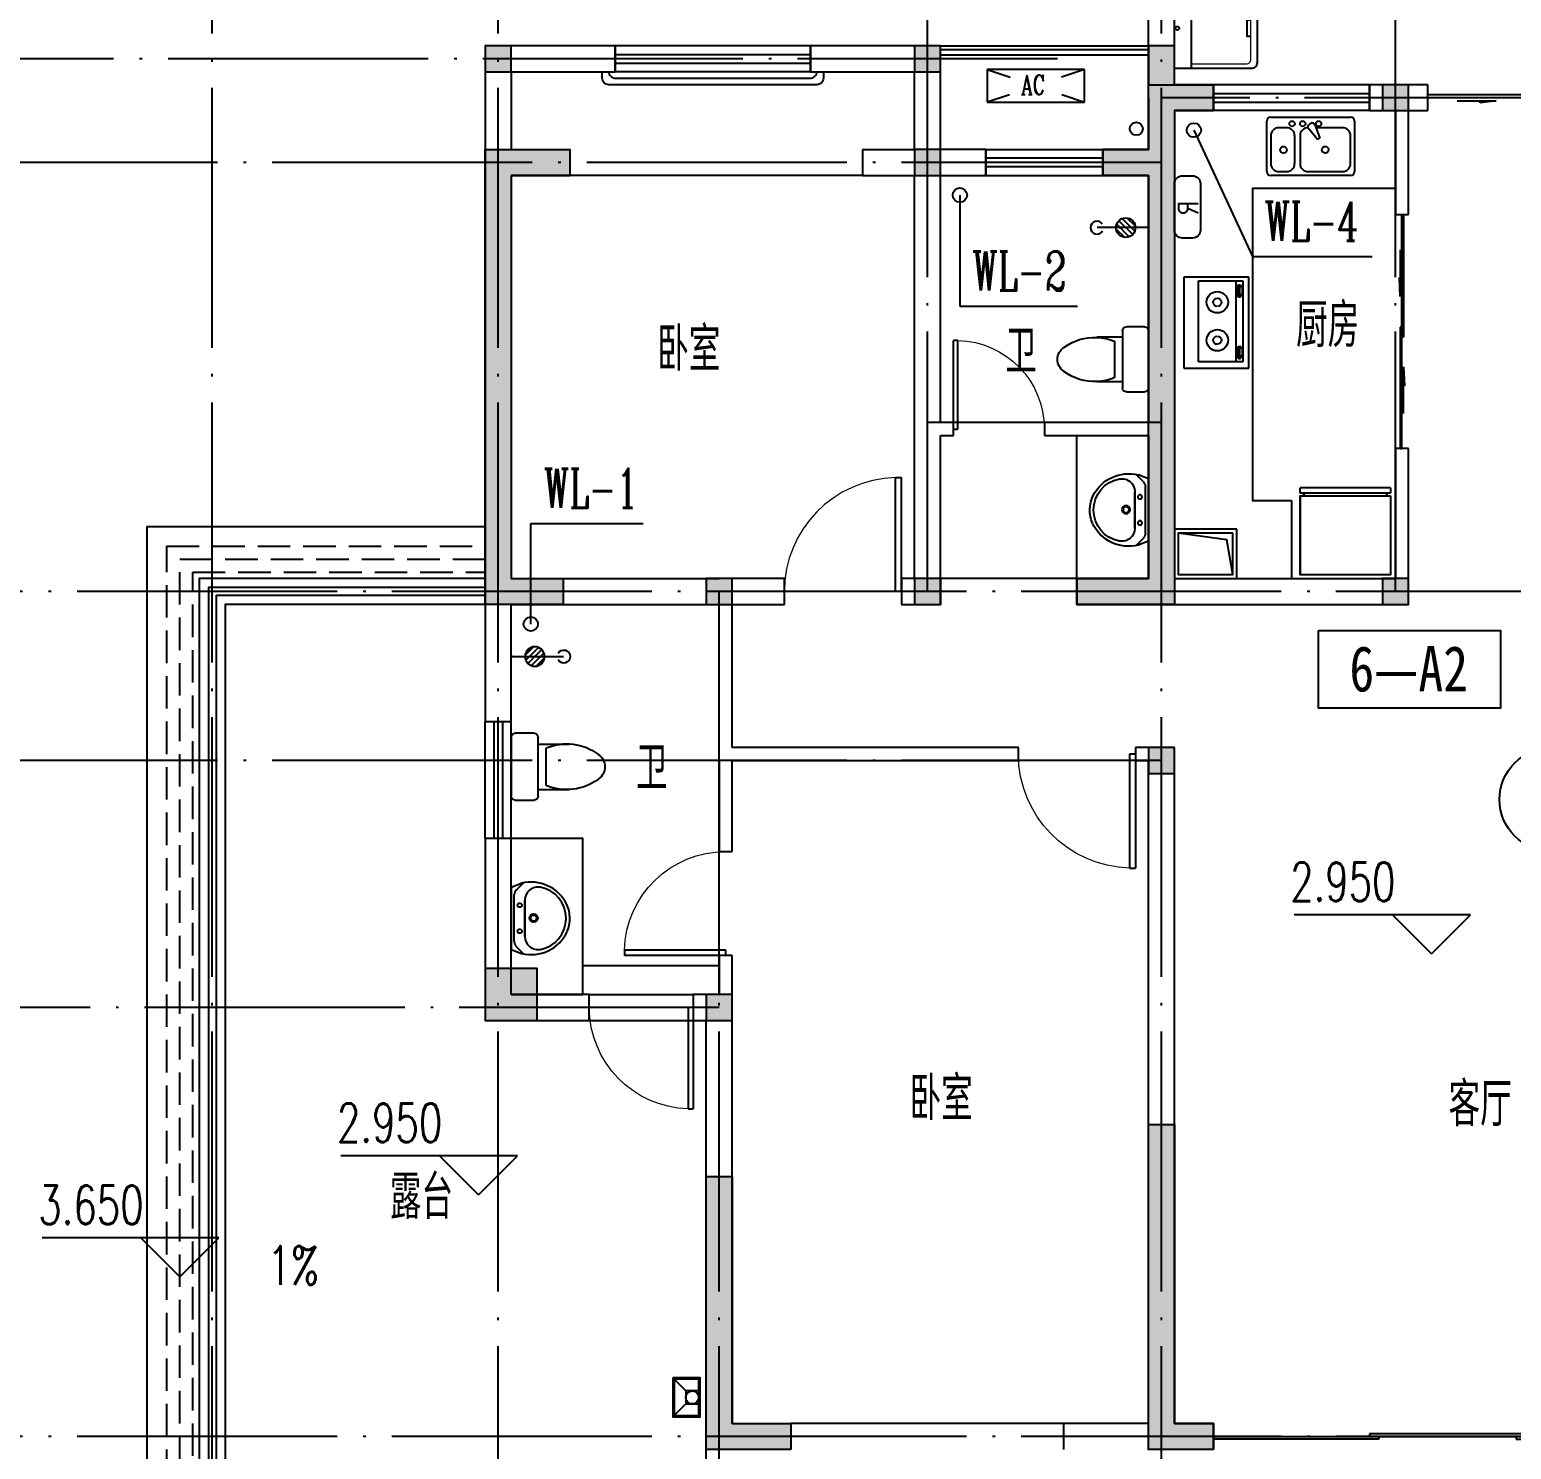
# Model space of a CAD drawing. Extents: x -287580 to -53108, y -522338 to -82629.
# Drawn here: x -257713 to -246317, y -373612 to -362688 of the extents above; entities that cross this region are included whole.
import ezdxf
from ezdxf.enums import TextEntityAlignment as Align

# ---------------------------------------------------------------- set-up
doc = ezdxf.new("R2010")
doc.units = 0
doc.header["$LTSCALE"] = 1000
doc.header["$MEASUREMENT"] = 0
doc.linetypes.add('DASH', pattern=[0.35, 0.25, -0.1])
doc.linetypes.add('DOTE', pattern=[2.42, 2, -0.2, 0.02, -0.2])
for name, color, linetype in [('AXIS', 3, 'Continuous'), ('AXIS_TEXT', 7, 'Continuous'), ('DIM_ELEV', 3, 'Continuous'), ('DIM_SYMB', 99, 'Continuous'), ('DIM_污水', 3, 'Continuous'), ('DOTE', 99, 'Continuous'), ('kan', 146, 'Continuous'), ('KTIAO', 124, 'Continuous'), ('PUB_TEXT', 7, 'Continuous'), ('VPIPE-污水', 2, 'Continuous'), ('WALL', 9, 'Continuous'), ('WINDOW', 99, 'Continuous'), ('填充', 8, 'Continuous'), ('家具', 187, 'Continuous'), ('屋面', 139, 'Continuous'), ('文字2', 7, 'Continuous'), ('栏杆', 169, 'Continuous'), ('表格', 157, 'Continuous')]:
    doc.layers.add(name, color=color, linetype=linetype)
doc.layers.add('RENDERING', color=125, linetype='Continuous', lineweight=13)
doc.layers.add('洁、厨具', color=8, linetype='Continuous', lineweight=9)
doc.styles.add('-宋体', font='', dxfattribs={"width": 0.8})
doc.styles.add('_ROMANC', font='romanc__.ttf', dxfattribs={"width": 0.700005})
doc.styles.add('_SIMPLEX', font='SIMPLEX.shx', dxfattribs={"width": 0.75})
doc.styles.add('_TCH_AXIS', font='COMPLEX', dxfattribs={"bigfont": 'GBCBIG'})
doc.styles.add('_TCH_DIM', font='SIMPLEX', dxfattribs={"bigfont": 'GBCBIG'})
doc.styles.add('_TCH_WINDOW', font='SIMPLEX', dxfattribs={"height": 3.5, "bigfont": 'GBCBIG'})
doc.styles.add('_TWT_SERIAL', font='COMPLEX', dxfattribs={"width": 0.8, "height": 3, "bigfont": 'HZTXT'})
doc.styles.add('COMPLEX', font='COMPLEX')
doc.styles.add('DIM_FONT', font='simplex_.ttf', dxfattribs={"width": 0.7, "bigfont": 'GBCBIG'})
doc.styles.get("Standard").update_dxf_attribs({"font": 'gbenor.shx', "bigfont": 'gbcbig.shx'})
doc.styles.get('-宋体').set_extended_font_data('SimSun')

# ---------------------------------------------------------------- blocks, each defined once
blk = doc.blocks.new('ASDGFSDFGGDF')
at = {"layer": '家具'}
for p, q in [((695, -609), (695, 0)), ((695, -609), (695, 0)), ((0, -670), (0, -629)), ((0, -629), (28, -629)), ((0, -670), (695, -670)), ((28, -629), (28, -609)), ((695, -609), (666, -609)), ((666, -609), (666, -629)), ((666, -629), (695, -629)), ((695, -629), (695, -670))]:
    blk.add_line(p, q, dxfattribs=at)
for points in [[(0, -609), (0, 0), (695, 0), (695, -609)], [(666, -609), (28, -609), (28, -629), (666, -629)]]:
    blk.add_lwpolyline(points, close=True, dxfattribs=at)
blk = doc.blocks.new('sdfdsfgf')
at = {"layer": '家具'}
for points in [[(1414289, 21341), (1413809, 21341), (1413809, 20961), (1414289, 20961), (1414289, 21341)], [(1414259, 20991), (1414211, 21259), (1413839, 21311)]]:
    blk.add_lwpolyline(points, dxfattribs=at)
blk.add_lwpolyline([(1414259, 21311), (1413839, 21311), (1413839, 20991), (1414259, 20991)], close=True, dxfattribs=at)
blk = doc.blocks.new('A$C685A49D5')
at = {"layer": '家具'}
for p, q in [((0, 31), (0, 419)), ((31, 450), (644, 450)), ((153, 368), (92, 368)), ((390, 277), (320, 363)), ((340, 402), (325, 393)), ((369, 391), (408, 287)), ((583, 368), (377, 368)), ((675, 419), (675, 31)), ((31, 307), (31, 92)), ((215, 92), (215, 307)), ((256, 307), (256, 92)), ((408, 287), (390, 277)), ((644, 92), (644, 307)), ((644, 0), (31, 0)), ((92, 31), (153, 31)), ((317, 31), (583, 31))]:
    blk.add_line(p, q, dxfattribs=at)
for centre, radius in [((194, 399), 20.5), ((276, 399), 20.5), ((399, 399), 20.5), ((128, 199), 25.6), ((450, 199), 25.6)]:
    blk.add_circle(centre, radius, dxfattribs=at)
for centre, radius, start, end in [((31, 419), 30.7, 90, 180), ((92, 307), 61.4, 90, 180), ((153, 307), 61.4, 0, 90), ((317, 307), 61.4, 90, 180), ((335, 376), 20.5, 120, 219.4623), ((350, 384), 20.5, 20.5377, 120), ((583, 307), 61.4, 0, 90), ((644, 419), 30.7, 0, 90), ((31, 31), 30.7, 180, 270), ((92, 92), 61.4, 180, 270), ((153, 92), 61.4, 270, 0), ((317, 92), 61.4, 180, 270), ((583, 92), 61.4, 270, 0), ((644, 31), 30.7, 270, 0)]:
    blk.add_arc(centre, radius, start, end, dxfattribs=at)
at = {"layer": '家具', "style": 'DIM_FONT', "width": 0.8, "flags": 9}
for tag in ['YSIZE', 'XSIZE']:
    blk.add_attdef(tag, (338, 450), '', height=0.5, rotation=270, dxfattribs=at)
blk = doc.blocks.new('$plan$00001601')
at = {"layer": '家具'}
for p, q in [((-350, 16), (350, 16)), ((-350, -484), (-350, 16)), ((350, 16), (350, -484)), ((-323, -98), (-323, -440)), ((299, -98), (-323, -98)), ((299, -440), (299, -98)), ((-323, -384), (299, -384)), ((-323, -440), (299, -440)), ((-291, -407), (-291, -418)), ((-216, -416), (-280, -416)), ((-280, -416), (-280, -433)), ((-280, -433), (-216, -433)), ((-216, -433), (-216, -416)), ((-199, -408), (-199, -418)), ((182, -407), (182, -418)), ((193, -416), (193, -433)), ((257, -416), (193, -416)), ((193, -433), (257, -433)), ((257, -433), (257, -416)), ((274, -408), (274, -418)), ((350, -484), (-350, -484))]:
    blk.add_line(p, q, dxfattribs=at)
for points in [[(-199, -408, 0.259034), (-201, -404, 0.076276), (-213, -399, 0.036515), (-226, -397, 0.026615), (-245, -396, 0.026615), (-264, -397, 0.036515), (-277, -399, 0.076276), (-289, -404, 0.259034), (-291, -408, 0.078462), (-291, -409, 0.056762)], [(-199, -418, 0.259034), (-201, -415, 0.076276), (-213, -410, 0.036515), (-226, -407, 0.026615), (-245, -406, 0.026615), (-264, -407, 0.036515), (-277, -410, 0.076276), (-289, -415, 0.259034), (-291, -418, 0.259034), (-289, -422, 0.056762), (-280, -426, 0.036515)], [(-216, -427, 0.008736), (-213, -427, 0.076276), (-201, -422, 0.259034), (-199, -418, 0.259034)], [(274, -408, 0.259034), (272, -404, 0.076276), (260, -399, 0.036515), (247, -397, 0.026615), (228, -396, 0.026615), (209, -397, 0.036515), (196, -399, 0.076276), (184, -404, 0.259034), (182, -408, 0.078462), (182, -409, 0.056762)], [(274, -418, 0.259034), (272, -415, 0.076276), (260, -410, 0.036515), (247, -407, 0.026615), (228, -406, 0.026615), (209, -407, 0.036515), (196, -410, 0.076276), (184, -415, 0.259034), (182, -418, 0.259034), (184, -422, 0.056762), (193, -426, 0.036515)], [(257, -427, 0.008736), (260, -427, 0.076276), (272, -422, 0.259034), (274, -418, 0.259034)]]:
    blk.add_lwpolyline(points, format="xyb", dxfattribs=at)
for centre, radius, start, end in [((-158, -243), 82.5, 0.964, 0), ((-158, -243), 31.6, 0.6532, 0), ((134, -243), 82.5, 180, 179.036), ((134, -243), 31.6, 180, 179.3468)]:
    blk.add_arc(centre, radius, start, end, dxfattribs=at)
blk = doc.blocks.new('A$C3451006C')
blk.add_lwpolyline([(-50, 330), (-50, -30, 0.414214), (10, -90), (90, -90, 0.414214), (150, -30), (150, 330, 0.414214), (90, 390), (10, 390, 0.414214)], format="xyb", close=True)
at = {"style": '_SIMPLEX', "width": 0.8}
blk.add_text('R', height=150, rotation=270, dxfattribs=at).set_placement((-32, 144), align=Align.CENTER)
blk = doc.blocks.new('$plan$00001623')
at = {"layer": '家具', "linetype": 'Continuous'}
blk.add_line((-341, -145), (342, -145), dxfattribs=at)
at = {"layer": '家具'}
blk.add_lwpolyline([(295, -706), (-295, -706, -0.414214), (-345, -656), (-345, 0), (345, 0), (345, -656, -0.414214)], format="xyb", close=True, dxfattribs=at)
for points in [[(323, -72), (152, -72), (152, -120), (323, -120)], [(163, -86), (177, -86), (177, -99), (163, -99)], [(189, -86), (202, -86), (202, -99), (189, -99)], [(213, -86), (227, -86), (227, -99), (213, -99)], [(239, -86), (253, -86), (253, -99), (239, -99)], [(281, -110), (309, -110), (309, -80), (281, -80)]]:
    blk.add_lwpolyline(points, close=True, dxfattribs=at)
at = {"layer": '家具', "lineweight": 13}
blk.add_lwpolyline([(307, -145), (307, -611, -0.414214), (267, -651), (-267, -651, -0.414214), (-307, -611), (-307, -145)], format="xyb", dxfattribs=at)
at = {"layer": '家具'}
blk.add_lwpolyline([(-71, -651), (-71, -623), (0, -623), (71, -623), (71, -651)], dxfattribs=at)
blk.add_circle((0, -25), 16, dxfattribs=at)
blk = doc.blocks.new('90304092557924')
at = {"layer": 'KTIAO', "color": 99}
for p, q in [((-375, 125), (-198, 66)), ((-375, 125), (-375, -125)), ((375, 125), (-375, 125)), ((375, 125), (198, 66)), ((375, -125), (375, 125)), ((-203, -68), (-375, -125)), ((200, -67), (375, -125)), ((-375, -125), (375, -125))]:
    blk.add_line(p, q, dxfattribs=at)
at = {"layer": 'KTIAO', "color": 99, "style": '_ROMANC', "width": 0.7}
blk.add_text('AC', height=148.6, dxfattribs=at).set_placement((-113, -66))
at = {"layer": 'KTIAO', "color": 99, "style": 'DIM_FONT', "oblique": 0, "width": 0.6, "flags": 9}
for tag in ['XSIZE', 'YSIZE']:
    blk.add_attdef(tag, (-375, -125), '', height=0.5, dxfattribs=at)
blk = doc.blocks.new('M_E6')
for p, q in [((-240, 0), (-270, -79)), ((240, 0), (-240, 0)), ((-237, 0), (239, 0)), ((240, 0), (270, -79)), ((-213, -36), (-271, -91)), ((-179, -23), (181, -23)), ((141, -105), (-141, -105)), ((-141, -105), (141, -105)), ((217, -37), (274, -95))]:
    blk.add_line(p, q)
for centre, radius in [((-99, -65), 16.3), ((101, -65), 16.3), ((2, -172), 31.6), ((2, -172), 23)]:
    blk.add_circle(centre, radius)
for centre, radius, start, end in [((28, -152), 307, 166.1751, 244.7296), ((-141, -205), 100, 90, 190.5602), ((-179, -73), 50, 90, 133.181), ((-28, -152), 307, 297.0639, 13.8249), ((141, -205), 100, 349.4398, 90), ((181, -73), 50, 44.5607, 90), ((0, -179), 243, 190.5602, 349.4398), ((0, -201), 250, 245.8071, 296.4628), ((28, -152), 307, 266.589, 266.5936)]:
    blk.add_arc(centre, radius, start, end)
at = {"width": 0.8, "flags": 9}
for tag in ['XSIZE', 'YSIZE']:
    blk.add_attdef(tag, (0, 0), '', height=0.5, dxfattribs=at)
blk = doc.blocks.new('1')
for p, q in [((-520, 231), (-380, 231)), ((-550, -239), (-550, 201)), ((-350, 201), (-350, 151)), ((-350, 151), (-350, -189)), ((-350, 151), (-154, 151)), ((-289, 121), (-289, -159)), ((-154, -189), (-350, -189)), ((-350, -189), (-350, -239)), ((-380, -269), (-520, -269))]:
    blk.add_line(p, q)
for centre, radius, start, end in [((-520, 201), 30, 90, 180), ((-380, 201), 30, 360, 90), ((-137, -247), 398, 92.544, 112.5495), ((-137, -247), 398, 53.3619, 92.544), ((40, -19), 110, 303.4509, 56.5491), ((-137, 208), 398, 267.456, 306.6381), ((-137, 208), 398, 247.4505, 267.456), ((-520, -239), 30, 180, 270), ((-380, -239), 30, 270, 360)]:
    blk.add_arc(centre, radius, start, end)
blk = doc.blocks.new('A$C6A1B0631')
at = {"layer": '家具'}
for p, q in [((0, 527), (0, 667)), ((30, 697), (470, 697)), ((500, 667), (500, 527)), ((470, 497), (30, 497)), ((80, 497), (80, 267)), ((420, 497), (420, 267)), ((390, 437), (110, 437))]:
    blk.add_line(p, q, dxfattribs=at)
for centre, radius, start, end in [((30, 667), 30, 90, 180), ((470, 667), 30, 0, 90), ((30, 527), 30, 180, 270), ((470, 527), 30, 270, 0), ((477, 284), 398, 157.4505, 216.6381), ((23, 284), 398, 323.3619, 22.5495), ((250, 108), 110, 213.4509, 326.5491)]:
    blk.add_arc(centre, radius, start, end, dxfattribs=at)
blk = doc.blocks.new('$lvtry$00000168')
at = {"color": 0}
blk.add_line((0, 0), (0, -395), dxfattribs=at)
blk.add_arc((0, -395), 50, 121.0332, 58.9668, dxfattribs=at)
for p in [(0, 0), (0, -223)]:
    blk.add_point(p, dxfattribs=at)
blk = doc.blocks.new('$lvtry$00000171')
for p, q in [((-74, 11), (-11, 74)), ((-70, -27), (27, 70)), ((-53, -53), (53, 53)), ((-27, -70), (70, 27)), ((11, -74), (74, -11))]:
    blk.add_line(p, q)
blk.add_circle((0, 0), 75)
blk.add_point((0, 0))
blk = doc.blocks.new('A$C6BE329BC')
at = {"layer": '家具', "rotation": 180}
blk.add_blockref('$lvtry$00000171', (75, 271), dxfattribs=at)
at = {"layer": '家具'}
blk.add_blockref('$lvtry$00000168', (75, 445), dxfattribs=at)
blk = doc.blocks.new('TRHH')
at = {"color": 6}
for centre in [(-249202, -461390), (-252617, -471151)]:
    blk.add_circle(centre, 50, dxfattribs=at)
blk = doc.blocks.new('A$C72BA2012')
at = {"color": 6}
for p, q in [((100, 200), (0, 300)), ((11, 290), (10, 290)), ((10, 290), (10, 10)), ((200, 290), (10, 290)), ((200, 10), (200, 290)), ((100, 100), (0, 0)), ((10, 10), (200, 10))]:
    blk.add_line(p, q, dxfattribs=at)
blk.add_lwpolyline([(0, 300), (0, 0), (210, 0), (210, 300), (0, 300)], dxfattribs=at)
blk.add_lwpolyline([(200, 100), (200, 200), (100, 200), (100, 100)], close=True, dxfattribs=at)
blk.add_circle((150, 150), 50, dxfattribs=at)
blk = doc.blocks.new('A$C34A75F29')
at = {"layer": '填充'}
for points in [[(22500, 12900), (22700, 12900), (22700, 12600), (22500, 12600)], [(24300, 12900), (24500, 12900), (24500, 12700), (24300, 12700)], [(27600, 12900), (27800, 12900), (27800, 12700), (27600, 12700)], [(20700, 12600), (20900, 12600), (20900, 12400), (20700, 12400)], [(24300, 12100), (24500, 12100), (24500, 11900), (24300, 11900)], [(20700, 8800), (20900, 8800), (20900, 8600), (20700, 8600)], [(24300, 8800), (24500, 8800), (24500, 8600), (24300, 8600)], [(25900, 8800), (26100, 8800), (26100, 8600), (25900, 8600)], [(22500, 7500), (22700, 7500), (22700, 7300), (22500, 7300)], [(25900, 5600), (26100, 5600), (26100, 5400), (25900, 5400)]]:
    blk.add_hatch(color=256, dxfattribs=at).paths.add_polyline_path(points)
at = {"color": 6}
for points in [[(22500, 12900), (22700, 12900), (22700, 12600), (22500, 12600)], [(24300, 12900), (24500, 12900), (24500, 12700), (24300, 12700)], [(27600, 12900), (27800, 12900), (27800, 12700), (27600, 12700)], [(20700, 12600), (20900, 12600), (20900, 12400), (20700, 12400)], [(24300, 12100), (24500, 12100), (24500, 11900), (24300, 11900)], [(20700, 8800), (20900, 8800), (20900, 8600), (20700, 8600)], [(24300, 8800), (24500, 8800), (24500, 8600), (24300, 8600)], [(25900, 8800), (26100, 8800), (26100, 8600), (25900, 8600)], [(22500, 7500), (22700, 7500), (22700, 7300), (22500, 7300)], [(25900, 5600), (26100, 5600), (26100, 5400), (25900, 5400)]]:
    blk.add_lwpolyline(points, close=True, dxfattribs=at)
blk = doc.blocks.new('A$C561B7B3A')
at = {"layer": '填充'}
h = blk.add_hatch(color=256, dxfattribs=at)
h.dxf.hatch_style = 1
h.paths.add_polyline_path([(46400, 16200), (46400, 15800), (46800, 15800), (46800, 16200)])
h.paths.add_polyline_path([(39000, 16200), (39000, 15800), (39400, 15800), (39400, 16200)])
h.paths.add_polyline_path([(16700, 15800), (16700, 16200), (16300, 16200), (16300, 15800)])
h.paths.add_polyline_path([(9300, 15800), (9300, 16200), (8900, 16200), (8900, 15800)])
h.paths.add_polyline_path([(55300, 3700), (55300, 3300), (55700, 3300), (55700, 3700)])
h.paths.add_polyline_path([(46400, 14100), (46400, 13700), (46800, 13700), (46800, 14100)])
h.paths.add_polyline_path([(41800, 14100), (41800, 13700), (42200, 13700), (42200, 14100)])
h.paths.add_polyline_path([(39000, 14100), (39000, 13700), (39400, 13700), (39400, 14100)])
h.paths.add_polyline_path([(30100, 3700), (30100, 3300), (30500, 3300), (30500, 3700)])
h.paths.add_polyline_path([(25600, 3300), (25600, 3700), (25200, 3700), (25200, 3300)])
h.paths.add_polyline_path([(16700, 13700), (16700, 14100), (16300, 14100), (16300, 13700)])
h.paths.add_polyline_path([(13900, 13700), (13900, 14100), (13500, 14100), (13500, 13700)])
h.paths.add_polyline_path([(9300, 13700), (9300, 14100), (8900, 14100), (8900, 13700)])
h.paths.add_polyline_path([(400, 3300), (400, 3700), (0, 3700), (0, 3300)])
h.paths.add_polyline_path([(45350, 10300), (45350, 8200), (45150, 8200), (45150, 10500), (45700, 10500), (45700, 10300)])
h.paths.add_polyline_path([(10550, 10500), (10550, 8200), (10350, 8200), (10350, 10300), (10000, 10300), (10000, 10500)])
h.paths.add_polyline_path([(5600, 0), (5100, 0), (5100, 2500), (5300, 2500), (5300, 200), (5600, 200)])
h.paths.add_polyline_path([(20500, 0), (20000, 0), (20000, 200), (20300, 200), (20300, 2500), (20500, 2500)])
h.paths.add_polyline_path([(35700, 0), (35200, 0), (35200, 2500), (35400, 2500), (35400, 200), (35700, 200)])
h.paths.add_polyline_path([(50600, 0), (50100, 0), (50100, 200), (50400, 200), (50400, 2500), (50600, 2500)])
h.paths.add_polyline_path([(54000, 0), (53350, 0), (53350, 200), (53800, 200), (53800, 2100), (54000, 2100)])
h.paths.add_polyline_path([(32450, 0), (31800, 0), (31800, 2100), (32000, 2100), (32000, 200), (32450, 200)])
h.paths.add_polyline_path([(23900, 0), (23250, 0), (23250, 200), (23700, 200), (23700, 2100), (23900, 2100)])
h.paths.add_polyline_path([(2350, 0), (1700, 0), (1700, 2100), (1900, 2100), (1900, 200), (2350, 200)])
h.paths.add_polyline_path([(50600, 9800), (50600, 6700), (51150, 6700), (51150, 6500), (50400, 6500), (50400, 9800), (50400, 10300), (50100, 10300), (50100, 10500), (50600, 10500), (50600, 10000), (50950, 10000), (50950, 9800)])
h.paths.add_polyline_path([(35400, 10300), (35400, 9800), (35400, 6500), (34650, 6500), (34650, 6700), (35200, 6700), (35200, 9800), (34850, 9800), (34850, 10000), (35200, 10000), (35200, 10500), (35700, 10500), (35700, 10300)])
h.paths.add_polyline_path([(20500, 10500), (20500, 10000), (20850, 10000), (20850, 9800), (20500, 9800), (20500, 6700), (21050, 6700), (21050, 6500), (20300, 6500), (20300, 9800), (20300, 10300), (20000, 10300), (20000, 10500)])
h.paths.add_polyline_path([(5300, 9800), (5300, 6500), (4550, 6500), (4550, 6700), (5100, 6700), (5100, 9800), (4750, 9800), (4750, 10000), (5100, 10000), (5100, 10500), (5600, 10500), (5600, 10300), (5300, 10300)])
h.paths.add_polyline_path([(15050, 10300), (13250, 10300), (13250, 8900), (13050, 8900), (13050, 10500), (15250, 10500), (15250, 9900), (15050, 9900)])
h.paths.add_polyline_path([(40650, 10300), (40650, 9900), (40450, 9900), (40450, 10500), (42650, 10500), (42650, 8900), (42450, 8900), (42450, 10300)])
h.paths.add_polyline_path([(39900, 1900), (39900, 1000), (40400, 1000), (40400, 800), (39900, 800), (39900, 0), (39300, 0), (39300, 200), (39700, 200), (39700, 1000), (39700, 1900)])
h.paths.add_polyline_path([(46100, 1900), (46100, 1000), (46100, 200), (46500, 200), (46500, 0), (45900, 0), (45900, 800), (45400, 800), (45400, 1000), (45900, 1000), (45900, 1900)])
h.paths.add_polyline_path([(40650, 5400), (40650, 5100), (41300, 5100), (41300, 4100), (41100, 4100), (41100, 4900), (40450, 4900), (39900, 4900), (39900, 4800), (39700, 4800), (39700, 5100), (40450, 5100), (40450, 5400)])
h.paths.add_polyline_path([(45350, 5400), (45350, 5100), (46100, 5100), (46100, 4800), (45900, 4800), (45900, 4900), (45350, 4900), (44700, 4900), (44700, 4100), (44500, 4100), (44500, 5100), (45150, 5100), (45150, 5400)])
h.paths.add_polyline_path([(30750, 9800), (30300, 9800), (30300, 6700), (30700, 6700), (30700, 6500), (30100, 6500), (30100, 10000), (30750, 10000)])
h.paths.add_polyline_path([(55700, 10000), (55700, 6500), (55100, 6500), (55100, 6700), (55500, 6700), (55500, 9800), (55050, 9800), (55050, 10000)])
h.paths.add_polyline_path([(16000, 1900), (16000, 1000), (16000, 200), (16400, 200), (16400, 0), (15800, 0), (15800, 800), (15300, 800), (15300, 1000), (15800, 1000), (15800, 1900)])
h.paths.add_polyline_path([(9800, 1900), (9800, 1000), (10300, 1000), (10300, 800), (9800, 800), (9800, 0), (9200, 0), (9200, 200), (9600, 200), (9600, 1000), (9600, 1900)])
h.paths.add_polyline_path([(15250, 5400), (15250, 5100), (16000, 5100), (16000, 4800), (15800, 4800), (15800, 4900), (15250, 4900), (14600, 4900), (14600, 4100), (14400, 4100), (14400, 5100), (15050, 5100), (15050, 5400)])
h.paths.add_polyline_path([(10550, 5400), (10550, 5100), (11200, 5100), (11200, 4100), (11000, 4100), (11000, 4900), (10350, 4900), (9800, 4900), (9800, 4800), (9600, 4800), (9600, 5100), (10350, 5100), (10350, 5400)])
h.paths.add_polyline_path([(25400, 9800), (24950, 9800), (24950, 10000), (25600, 10000), (25600, 6500), (25000, 6500), (25000, 6700), (25400, 6700)])
h.paths.add_polyline_path([(200, 9800), (200, 6700), (600, 6700), (600, 6500), (0, 6500), (0, 10000), (650, 10000), (650, 9800)])
at = {"color": 3}
for points in [[(5300, 9800), (5300, 6500), (4550, 6500), (4550, 6700), (5100, 6700), (5100, 9800), (4750, 9800), (4750, 10000), (5100, 10000), (5100, 10500), (5600, 10500), (5600, 10300), (5300, 10300)], [(200, 9800), (200, 6700), (600, 6700), (600, 6500), (0, 6500), (0, 10000), (650, 10000), (650, 9800)], [(400, 3300), (400, 3700), (0, 3700), (0, 3300)], [(5600, 0), (5100, 0), (5100, 2500), (5300, 2500), (5300, 200), (5600, 200)], [(2350, 0), (1700, 0), (1700, 2100), (1900, 2100), (1900, 200), (2350, 200)]]:
    blk.add_lwpolyline(points, close=True, dxfattribs=at)
blk = doc.blocks.new('$DorLib2D$00000132')
at = {"color": 0, "linetype": 'Continuous'}
for p, q in [((-0.5, 0.1042), (-0.5, 0)), ((-0.1467, 0.1042), (-0.5, 0.1042)), ((-0.1467, 0), (-0.1467, 0.1042)), ((0.1467, 0.1042), (0.5, 0.1042)), ((0.1467, 0), (0.1467, 0.1042)), ((0.5, 0.1042), (0.5, 0)), ((-0.5, 0), (-0.1467, 0)), ((-0.1667, 0), (0.1667, 0)), ((-0.1667, -0.1042), (-0.1667, 0)), ((0.5, 0), (0.1467, 0)), ((0.1667, 0), (0.1667, -0.1042)), ((0.1667, -0.1042), (-0.1667, -0.1042))]:
    blk.add_line(p, q, dxfattribs=at)
blk = doc.blocks.new('$DorLib2D$00000001')
for p, q in [((0.45, 0.975), (0.5, 0.975)), ((0.45, 0), (0.45, 0.975)), ((0.5, 0), (0.5, 0.975)), ((0.5, 0), (0.45, 0))]:
    blk.add_line(p, q)
at = {"lineweight": 13}
blk.add_arc((0.475, 0), 0.975, 91.4693, 180, dxfattribs=at)
blk = doc.blocks.new('$DorLib2D$00000131')
at = {"color": 0, "linetype": 'Continuous'}
for p, q in [((0.15, 0.125), (0.2319, 0.1973)), ((0.2319, 0.1973), (0.2319, 0.125)), ((-0.5, 0.125), (-0.5, 0)), ((0.0192, 0.125), (-0.5, 0.125)), ((0.0192, 0), (0.0192, 0.125)), ((0.35, 0.125), (0.15, 0.125)), ((-0.5, 0), (0.0192, 0)), ((-0.024, 0), (0.5, 0)), ((-0.024, -0.125), (-0.024, 0)), ((0.5, 0), (0.5, -0.125)), ((-0.35, -0.125), (-0.15, -0.125)), ((-0.2319, -0.1973), (-0.2319, -0.125)), ((-0.15, -0.125), (-0.2319, -0.1973)), ((0.5, -0.125), (-0.024, -0.125))]:
    blk.add_line(p, q, dxfattribs=at)
blk = doc.blocks.new('$WINLIB2D$00000001')
at = {"color": 0}
for points in [[(-0.5, 0.5), (-0.5, -0.5)], [(-0.5, 0.5), (0.5, 0.5)], [(0.5, -0.5), (0.5, 0.5)], [(0.5, 0.1667), (-0.5, 0.1667)], [(0.5, -0.1667), (-0.5, -0.1667)], [(-0.5, -0.5), (0.5, -0.5)]]:
    blk.add_lwpolyline(points, dxfattribs=at)
blk = doc.blocks.new('_AXISO')
blk.add_circle((0, 0), 0.5)
at = {"layer": 'AXIS_TEXT', "style": 'COMPLEX', "width": 1.041667}
blk.add_attdef('A', text='', height=0.56, dxfattribs=at).set_placement((-0.25, -0.28), (0.25, -0.28), align=Align.FIT)

msp = doc.modelspace()

# ---------------------------------------------------------------- linework, layer by layer
at = {"layer": 'DIM_ELEV'}
for p, q in [((-246630.5, -369498.6), (-247988.5, -369498.6)), ((-246930.5, -369798.6), (-247230.5, -369498.6)), ((-246930.5, -369798.6), (-246630.5, -369498.6)), ((-253961.5, -371352.6), (-255319.5, -371352.6)), ((-254261.5, -371652.6), (-254561.5, -371352.6)), ((-254261.5, -371652.6), (-253961.5, -371352.6)), ((-256258.8, -371985.5), (-257616.8, -371985.5)), ((-256558.8, -372285.5), (-256858.8, -371985.5)), ((-256558.8, -372285.5), (-256258.8, -371985.5))]:
    msp.add_line(p, q, dxfattribs=at)
at = {"layer": 'DIM_SYMB'}
msp.add_lwpolyline([(-255463, -372263.5, 0, 0, 0), (-254665.5, -372924.1, 80, 0, 0), (-254434.5, -373115.5, 0, 0, 0)], format="xyseb", dxfattribs=at)
at = {"layer": 'DIM_污水'}
for p, q in [((-248758.8, -363462), (-248308.8, -364433.5, 0)), ((-250558.8, -363962), (-250558.8, -364816.5)), ((-248308.8, -364433.5, 0), (-247387.5, -364433.5, 0)), ((-250558.8, -364816.5), (-249654.3, -364816.5)), ((-253858.8, -367262), (-253858.8, -366487.5)), ((-253858.8, -366487.5), (-252995.7, -366487.5))]:
    msp.add_line(p, q, dxfattribs=at)
at = {"layer": 'DOTE', "linetype": 'DOTE'}
for p, q in [((-256308.8, -377237.5), (-256308.8, -355900)), ((-254108.8, -377237.5), (-254108.8, -355900)), ((-250808.8, -367012), (-250808.8, -355900)), ((-249008.8, -377237.5), (-249008.8, -355900)), ((-247208.8, -367012), (-247208.8, -355900)), ((-249808.8, -362912), (-258341.7, -362912)), ((-233808.8, -363212), (-249008.8, -363212)), ((-249008.8, -363712), (-258341.7, -363712)), ((-249008.8, -365712), (-250808.8, -365712)), ((-194847, -367012), (-258341.7, -367012)), ((-252408.8, -377237.5), (-252408.8, -367012)), ((-249008.8, -368312), (-258341.7, -368312)), ((-252408.8, -370212), (-258341.7, -370212)), ((-194847, -373512), (-258341.7, -373512))]:
    msp.add_line(p, q, dxfattribs=at)
at = {"layer": 'kan'}
for points in [[(-250708.8, -362812), (-249108.8, -362812)], [(-254208.8, -366912), (-256408.8, -366912), (-256408.8, -374312), (-253408.8, -374312), (-253408.8, -375712), (-249758.8, -375712)], [(-254208.8, -367112), (-256208.8, -367112), (-256208.8, -374112), (-253208.8, -374112), (-253208.8, -375512), (-249758.8, -375512)]]:
    msp.add_lwpolyline(points, dxfattribs=at)
at = {"layer": 'VPIPE-污水'}
for centre in [(-248758.8, -363462), (-250558.8, -363962), (-253858.8, -367262)]:
    msp.add_circle(centre, 55, dxfattribs=at)
at = {"layer": 'WALL'}
for p, q in [((-249108.8, -363212), (-249108.8, -361212)), ((-248908.8, -363112), (-248908.8, -361512)), ((-253208.8, -362812), (-254208.8, -362812)), ((-254208.8, -362812), (-254208.8, -363712)), ((-253208.8, -363012), (-253208.8, -362812)), ((-250708.8, -362812), (-251708.8, -362812)), ((-251708.8, -362812), (-251708.8, -363012)), ((-250708.8, -363612), (-250708.8, -362812)), ((-254008.8, -363012), (-253208.8, -363012)), ((-254008.8, -363012), (-254008.8, -363612)), ((-251708.8, -363012), (-250908.8, -363012)), ((-250908.8, -363612), (-250908.8, -363012)), ((-248608.8, -363112), (-248908.8, -363112)), ((-248608.8, -363312), (-248608.8, -363112)), ((-247208.8, -363112), (-247408.8, -363112)), ((-247408.8, -363112), (-247408.8, -363312)), ((-246958.8, -363112), (-247208.8, -363112)), ((-246958.8, -363312), (-246958.8, -363112)), ((-249108.8, -363212), (-249108.8, -363612)), ((-248908.8, -363312), (-248908.8, -363712)), ((-248908.8, -363312), (-248608.8, -363312)), ((-247408.8, -363312), (-247208.8, -363312)), ((-247208.8, -363312), (-247208.8, -364112)), ((-247108.8, -364112), (-247108.8, -363312)), ((-247108.8, -363312), (-246958.8, -363312)), ((-254008.8, -363612), (-253558.8, -363612)), ((-253558.8, -363612), (-253558.8, -363812)), ((-251308.8, -363612), (-250908.8, -363612)), ((-251308.8, -363612), (-251308.8, -363812)), ((-250358.8, -363612), (-250708.8, -363612)), ((-250358.8, -363812), (-250358.8, -363612)), ((-249108.8, -363612), (-249458.8, -363612)), ((-249458.8, -363612), (-249458.8, -363812)), ((-254208.8, -363712), (-254208.8, -367012)), ((-248908.8, -363712), (-248908.8, -365712)), ((-254008.8, -363812), (-253558.8, -363812)), ((-254008.8, -363812), (-254008.8, -366912)), ((-251308.8, -363812), (-250908.8, -363812)), ((-250908.8, -365712), (-250908.8, -363812)), ((-250708.8, -363812), (-250358.8, -363812)), ((-250708.8, -365712), (-250708.8, -363812)), ((-249458.8, -363812), (-249108.8, -363812)), ((-249108.8, -363812), (-249108.8, -365712)), ((-247208.8, -364112), (-247108.8, -364112)), ((-250908.8, -366912), (-250908.8, -365712)), ((-250608.8, -365712), (-250708.8, -365712)), ((-250608.8, -365812), (-250608.8, -365712)), ((-249108.8, -365712), (-249908.8, -365712)), ((-249908.8, -365712), (-249908.8, -365812)), ((-248908.8, -365712), (-248908.8, -366912)), ((-250708.8, -366912), (-250708.8, -365812)), ((-250708.8, -365812), (-250608.8, -365812)), ((-249908.8, -365812), (-249108.8, -365812)), ((-249108.8, -365812), (-249108.8, -366912)), ((-247108.8, -365912), (-247208.8, -365912)), ((-247208.8, -365912), (-247208.8, -366912)), ((-247108.8, -367112), (-247108.8, -365912)), ((-254008.8, -366912), (-252408.8, -366912)), ((-251908.8, -366912), (-252408.8, -366912)), ((-251908.8, -367112), (-251908.8, -366912)), ((-250908.8, -366912), (-251008.8, -366912)), ((-251008.8, -366912), (-251008.8, -367112)), ((-250708.8, -367112), (-250708.8, -366912)), ((-249108.8, -366912), (-249658.8, -366912)), ((-249658.8, -366912), (-249658.8, -367112)), ((-248908.8, -366912), (-247208.8, -366912)), ((-254208.8, -367012), (-254208.8, -368012)), ((-254008.8, -368012), (-254008.8, -367112)), ((-254008.8, -367112), (-252408.8, -367112)), ((-252408.8, -368312), (-252408.8, -367112)), ((-252308.8, -368212), (-252308.8, -367112)), ((-252308.8, -367112), (-251908.8, -367112)), ((-251008.8, -367112), (-250808.8, -367112)), ((-250808.8, -367112), (-250708.8, -367112)), ((-249658.8, -367112), (-249008.8, -367112)), ((-249008.8, -367112), (-247108.8, -367112)), ((-254208.8, -368012), (-254008.8, -368012)), ((-252408.8, -368312), (-252408.8, -369012)), ((-250108.8, -368212), (-252308.8, -368212)), ((-252308.8, -368312), (-250108.8, -368312)), ((-252308.8, -369012), (-252308.8, -368312)), ((-250108.8, -368312), (-250108.8, -368212)), ((-248908.8, -368212), (-249208.8, -368212)), ((-249208.8, -368212), (-249208.8, -368312)), ((-249208.8, -368312), (-249108.8, -368312)), ((-249108.8, -373412), (-249108.8, -368312)), ((-248908.8, -373412), (-248908.8, -368212)), ((-254008.8, -368912), (-254208.8, -368912)), ((-254208.8, -368912), (-254208.8, -370312)), ((-254008.8, -370112), (-254008.8, -368912)), ((-252408.8, -369012), (-252308.8, -369012)), ((-252308.8, -369812), (-252408.8, -369812)), ((-252408.8, -369812), (-252408.8, -370112)), ((-252308.8, -370212), (-252308.8, -369812)), ((-253408.8, -370112), (-254008.8, -370112)), ((-253408.8, -370312), (-253408.8, -370112)), ((-252408.8, -370112), (-252608.8, -370112)), ((-252608.8, -370112), (-252608.8, -370312)), ((-252308.8, -373412), (-252308.8, -370212)), ((-254208.8, -370312), (-253408.8, -370312)), ((-252608.8, -370312), (-252508.8, -370312)), ((-252508.8, -373512), (-252508.8, -370312)), ((-252308.8, -373412), (-251858.8, -373412)), ((-251858.8, -373412), (-251858.8, -373612)), ((-249108.8, -373412), (-249758.8, -373412)), ((-249758.8, -373612), (-249758.8, -373412)), ((-248608.8, -373412), (-248908.8, -373412)), ((-248608.8, -373612), (-248608.8, -373412)), ((-252508.8, -374312), (-252508.8, -373512))]:
    msp.add_line(p, q, dxfattribs=at)
at = {"layer": 'WINDOW'}
for p, q in [((-251308.8, -363812), (-253558.8, -363812)), ((-249908.8, -365712), (-250608.8, -365712)), ((-249658.8, -366912), (-250708.8, -366912)), ((-252408.8, -369812, 0), (-252408.8, -369012, 0)), ((-253408.8, -370112, 0), (-252608.8, -370112, 0)), ((-253408.8, -370312, 0), (-252608.8, -370312, 0)), ((-249758.8, -373412), (-251858.8, -373412))]:
    msp.add_line(p, q, dxfattribs=at)
at = {"layer": 'WINDOW', "linetype": 'DASH'}
for p, q in [((-250708.8, -366912), (-250708.8, -367112)), ((-249658.8, -367112), (-249658.8, -366912))]:
    msp.add_line(p, q, dxfattribs=at)
at = {"layer": 'WINDOW'}
msp.add_lwpolyline([(-252408.8, -370112), (-252408.8, -369892), (-253458.8, -369892)], dxfattribs=at)
at = {"layer": '家具'}
msp.add_line((-248008.8, -366312, 0), (-248008.8, -366912, 0), dxfattribs=at)
at = {"layer": '家具', "elevation": 0}
msp.add_lwpolyline([(-247208.8, -363912), (-247208.8, -363912), (-248308.8, -363912), (-248308.8, -363912), (-248308.8, -366312), (-248308.8, -366312), (-248308.8, -366312), (-248008.8, -366312)], dxfattribs=at)
at = {"layer": '家具'}
for points in [[(-249108.8, -367012), (-249658.8, -367012), (-249658.8, -366112), (-249658.8, -365812), (-249108.8, -365812)], [(-254008.8, -370112), (-253458.8, -370112), (-253458.8, -369212), (-253458.8, -368912), (-254008.8, -368912)]]:
    msp.add_lwpolyline(points, dxfattribs=at)
at = {"layer": '屋面', "color": 99}
msp.add_lwpolyline([(-248508.8, -375712), (-248508.8, -376112), (-253808.8, -376112), (-253808.8, -374712), (-256808.8, -374712), (-256808.8, -366512), (-254208.8, -366512)], dxfattribs=at)
at = {"layer": '屋面', "color": 99, "linetype": 'DASH'}
for points in [[(-248658.8, -375712), (-248658.8, -375962), (-253658.8, -375962), (-253658.8, -374562), (-256658.8, -374562), (-256658.8, -366662), (-254208.8, -366662)], [(-248758.8, -375712), (-248758.8, -375862), (-253558.8, -375862), (-253558.8, -374462), (-256558.8, -374462), (-256558.8, -366762), (-254208.8, -366762)], [(-248858.8, -375712), (-248858.8, -375762), (-253458.8, -375762), (-253458.8, -374362), (-256458.8, -374362), (-256458.8, -366862), (-254208.8, -366862)]]:
    msp.add_lwpolyline(points, dxfattribs=at)
at = {"layer": '文字2', "color": 5, "elevation": 0}
msp.add_lwpolyline([(-247800.3, -367310.4), (-246400.3, -367310.4), (-246400.3, -367910.4), (-247800.3, -367910.4)], close=True, dxfattribs=at)
at = {"layer": '栏杆'}
for points in [[(-250708.8, -362842), (-249108.8, -362842)], [(-250708.8, -362882), (-249108.8, -362882)], [(-254208.8, -366982), (-256338.8, -366982), (-256338.8, -374242), (-253338.8, -374242), (-253338.8, -375642), (-249758.8, -375642)], [(-254208.8, -367042), (-256278.8, -367042), (-256278.8, -374182), (-253278.8, -374182), (-253278.8, -375582), (-249758.8, -375582)]]:
    msp.add_lwpolyline(points, dxfattribs=at)
for points in [[(-251608.8, -363012), (-251608.8, -363062, -0.4142136), (-251658.8, -363112), (-253258.8, -363112, -0.4142136), (-253308.8, -363062), (-253308.8, -363012)], [(-253258.8, -363012), (-253258.8, -363012, 0.4142136), (-253208.8, -363062), (-251708.8, -363062, 0.4142136), (-251658.8, -363012), (-251658.8, -363012)]]:
    msp.add_lwpolyline(points, format="xyb", dxfattribs=at)

# ---------------------------------------------------------------- block references
at = {"color": 99}
for name, p in [('TRHH', (0, 97938.9)), ('A$C72BA2012', (-252767, -373362))]:
    msp.add_blockref(name, p, dxfattribs=at)
at = {"rotation": 270}
msp.add_blockref('A$C6BE329BC', (-249553.8, -364137), dxfattribs=at)
at = {"xscale": -1, "rotation": 90}
msp.add_blockref('A$C6BE329BC', (-253556.5, -367437), dxfattribs=at)
at = {"layer": 'AXIS'}
ref = msp.add_blockref('_AXISO', (-246008.8, -368612), dxfattribs=dict(at, xscale=800, yscale=800, zscale=800))
ref.add_attrib('A', '1/E', dxfattribs={"layer": 'AXIS_TEXT', "height": 452.55, "style": '_TCH_AXIS', "width": 0.396226}).set_placement((-246235.1, -368838.3), (-245782.5, -368838.3), align=Align.FIT)
at = {"layer": 'RENDERING'}
msp.add_blockref('90304092557924', (-249975.1, -363121.5), dxfattribs=at)
at = {"layer": 'WINDOW'}
for name, p, xscale, yscale, zscale, rotation in [('$WINLIB2D$00000001', (-252458.8, -362912), 1500, 200, 1500, 180), ('$WINLIB2D$00000001', (-248008.8, -363212), 1200, 200, 1200, 180), ('$DorLib2D$00000131', (-246208.8, -363212), -1500, -200, -1500, 359.9999998587205), ('$DorLib2D$00000131', (-247158.8, -365012), 1800, 100, 1800, 90), ('$DorLib2D$00000001', (-250258.8, -365762), 700, -700, 700, 180), ('$DorLib2D$00000001', (-251458.8, -367012), 900, 900, 900, 359.9999999977655), ('$WINLIB2D$00000001', (-254108.8, -368462), -900, 200, -900, 270), ('$DorLib2D$00000001', (-249658.8, -368262), 900, -900, 900, 359.9999999989485), ('$DorLib2D$00000001', (-252358.8, -369412), -800, 800, -800, 90), ('$DorLib2D$00000001', (-253008.8, -370212), 800, -800, 800, 3.923592124318256e-12)]:
    msp.add_blockref(name, p, dxfattribs=dict(at, xscale=xscale, yscale=yscale, zscale=zscale, rotation=rotation))
for name, p, xscale, yscale, zscale in [('$WINLIB2D$00000001', (-249908.8, -363712), 900, 200, 900), ('$DorLib2D$00000132', (-246808.8, -373512), 3600, -200, 3600)]:
    msp.add_blockref(name, p, dxfattribs=dict(at, xscale=xscale, yscale=yscale, zscale=zscale))
at = {"layer": '家具'}
for name, p in [('A$C685A49D5', (-248198.3, -363811.3, 0)), ('sdfdsfgf', (-1662717.8, -387872.6))]:
    msp.add_blockref(name, p, dxfattribs=at)
at = {"layer": '家具', "xscale": -1}
for name, p in [('A$C3451006C', (-248758.8, -364202.7, 0)), ('1', (-249658.3, -365206.7, 0))]:
    msp.add_blockref(name, p, dxfattribs=at)
for name, p, rotation in [('$plan$00001601', (-248821.5, -364944.2, 0), 90), ('M_E6', (-249108.8, -366384.5), 270)]:
    msp.add_blockref(name, p, dxfattribs=dict(at, rotation=rotation))
at = {"layer": '家具'}
for name, p, rotation in [('ASDGFSDFGGDF', (-247246.5, -366883.6, 0), 180), ('M_E6', (-254008.8, -369526.2), 90)]:
    msp.add_blockref(name, p, dxfattribs=dict(at, rotation=rotation))
at = {"layer": '家具', "xscale": -1.03000020980835, "yscale": 1.03000020980835, "zscale": 1.029999999998836, "rotation": 90}
msp.add_blockref('A$C6A1B0631', (-253290.7, -368102.5), dxfattribs=at)
at = {"layer": '洁、厨具', "xscale": 0.9000000001396984, "yscale": 0.9000000001396984, "zscale": 0.9000000001396984, "rotation": 90}
msp.add_blockref('$plan$00001623', (-248908.8, -362678), dxfattribs=at)
at = {"layer": '表格'}
msp.add_blockref('A$C561B7B3A', (-254208.8, -373612), dxfattribs=at)
at = {"layer": '表格', "xscale": -1}
msp.add_blockref('A$C34A75F29', (-226408.8, -375712), dxfattribs=at)

# ---------------------------------------------------------------- texts
at = {"layer": 'DIM_污水', "color": 7, "style": '_TWT_SERIAL', "width": 0.64}
for s, p in [('WL-4', (-248215.5, -364313.5, 0)), ('WL-2', (-250464, -364696.5)), ('WL-1', (-253759.7, -366367.5))]:
    msp.add_text(s, height=300, dxfattribs=at).set_placement(p)
at = {"layer": 'PUB_TEXT'}
for s, height, p in [('厨房', 337.59, (-247973.3, -365131.9, 0)), ('卧室', 337.59, (-252886.8, -365315.4, 0)), ('卫', 337.6, (-250209.7, -365333.5, 0)), ('卫', 337.6, (-253049, -368538.6)), ('卧室', 337.59, (-250946, -371081.5, 0)), ('客厅', 337.59, (-246800.4, -371125.7, 0)), ('露台', 337.59, (-254942.8, -371838.9))]:
    msp.add_text(s, height=height, dxfattribs=at).set_placement(p)
at = {"layer": 'PUB_TEXT', "width": 0.705882}
for s, style, p in [('2.950', '_TCH_DIM', (-248018.5, -369393.6)), ('2.950', '_TCH_DIM', (-255349.5, -371247.6)), ('3.650', '_TCH_DIM', (-257646.8, -371880.5)), ('1%%%', '_TCH_WINDOW', (-255883.9, -372345.3))]:
    msp.add_text(s, height=297.5, dxfattribs=dict(at, style=style)).set_placement(p)
at = {"layer": '文字2', "color": 63, "style": '-宋体', "width": 0.8}
msp.add_text('6—A2', height=350, dxfattribs=at).set_placement((-247107, -367605.4, 0), align=Align.MIDDLE_CENTER)

doc.saveas('drawing.dxf')
